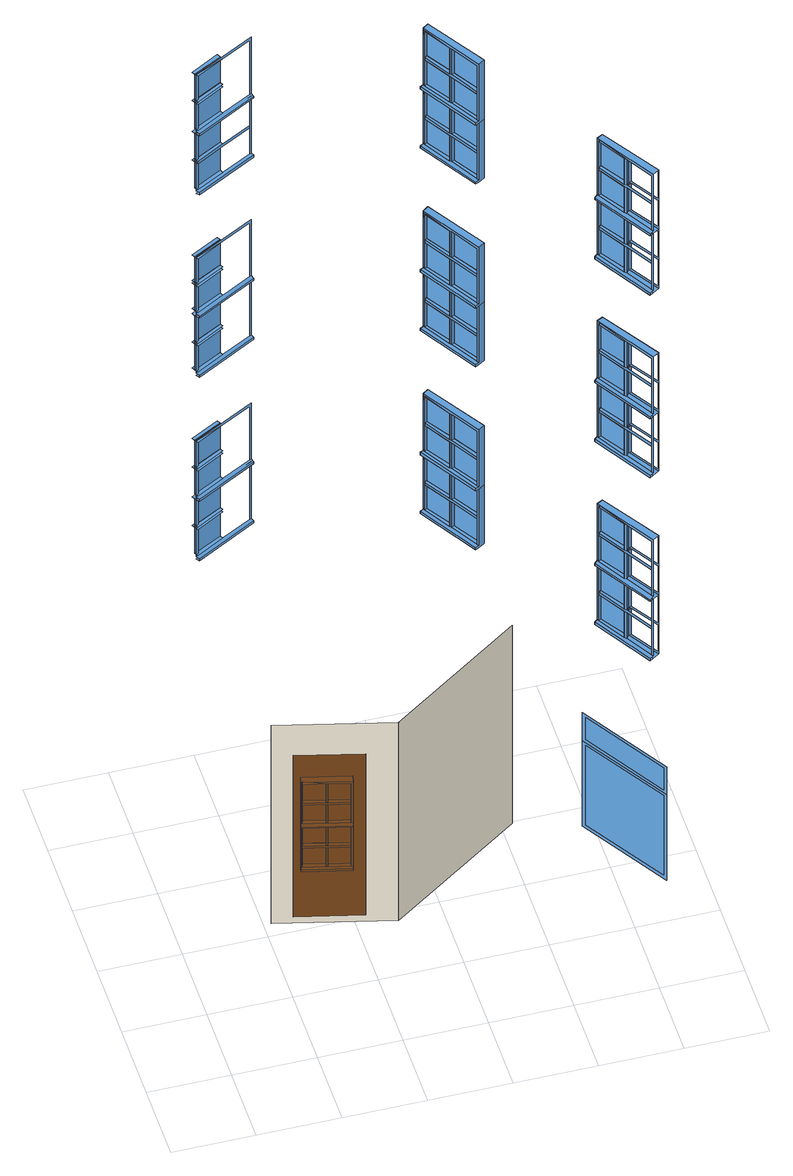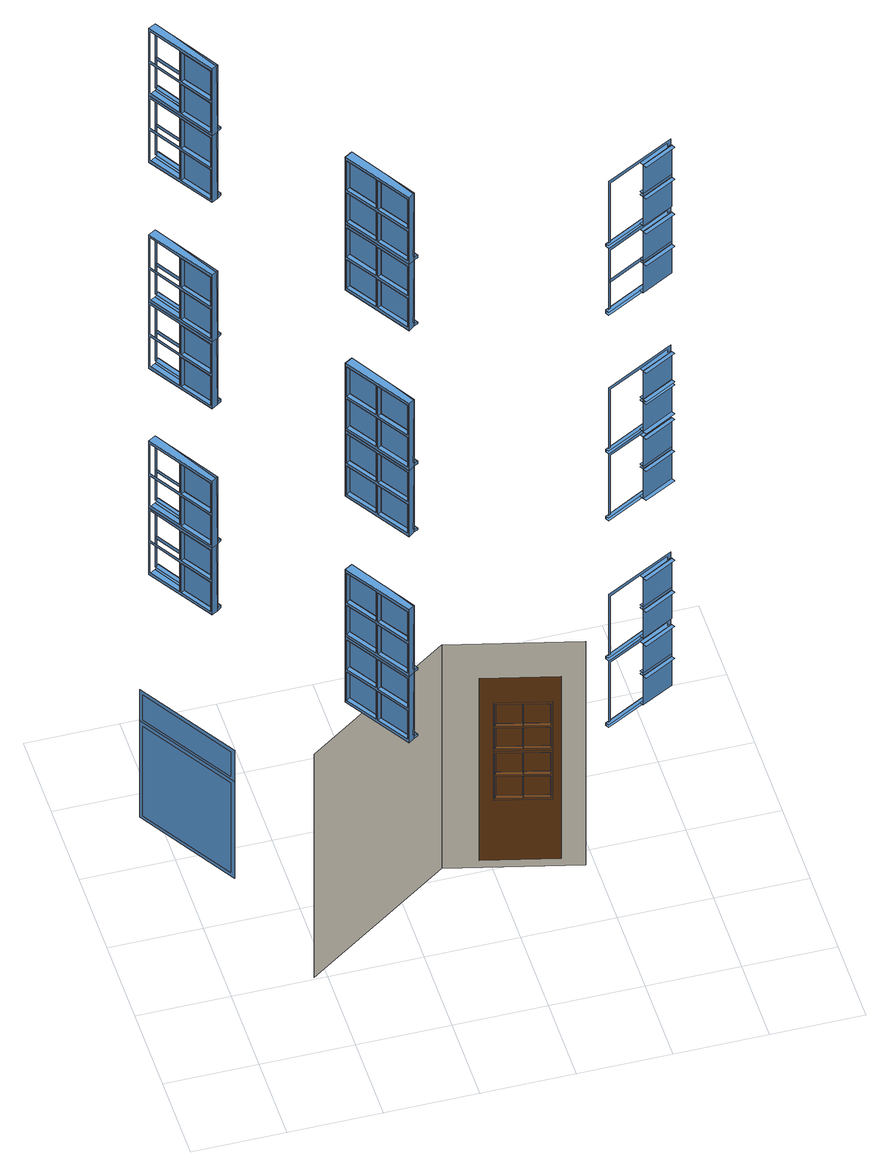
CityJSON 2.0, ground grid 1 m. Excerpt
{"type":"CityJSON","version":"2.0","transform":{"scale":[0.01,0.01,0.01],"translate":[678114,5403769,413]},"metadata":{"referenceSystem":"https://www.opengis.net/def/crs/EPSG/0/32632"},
"CityObjects":{
"building1":{"type":"Building","attributes":{"measuredHeight":15.88},"geometry":[{"type":"MultiSurface","lod":"3","boundaries":[[[0,1,2,3]],[[4,5,6,7]],[[5,4,1,8,9]],[[1,0,10,11,8]],[[12,13,14,15]],[[16,17,18,19]],[[20,21,12,15]],[[14,13,22,23]],[[18,17,24,25]],[[26,27,16,19]],[[28,24,17,29]],[[30,12,21,31]],[[32,22,13,33]],[[34,16,27,35]],[[36,37,38,39]],[[40,41,42,43]],[[44,45,46,47]],[[48,49,50,51]],[[52,53,54,55]],[[56,57,58,59]],[[60,61,62,63]],[[64,65,66,67]],[[68,69,70,71]],[[72,73,74,75]],[[76,77,78,79]],[[80,81,82,83]],[[84,85,86,87]],[[88,89,90,91]],[[92,93,94,95]],[[96,97,17,18]],[[98,99,13,14]],[[100,101,21,20]],[[102,103,27,26]],[[23,22,104,105]],[[19,16,106,107]],[[15,12,108,109]],[[25,24,110,111]],[[112,62,61,113]],[[114,50,49,115]],[[116,54,53,117]],[[54,118,119,53]],[[118,58,57,119]],[[62,114,115,61]],[[120,78,77,121]],[[122,66,65,123]],[[124,70,69,125]],[[70,126,127,69]],[[126,74,73,127]],[[78,122,123,77]],[[41,94,93,42]],[[128,82,81,129]],[[45,86,85,46]],[[86,37,38,85]],[[37,90,89,38]],[[94,128,129,93]],[[130,113,112,131]],[[132,115,114,133]],[[134,117,116,135]],[[136,119,118,137]],[[138,50,49,139]],[[140,54,53,141]],[[142,62,61,143]],[[144,58,57,145]],[[146,121,120,147]],[[148,123,122,149]],[[150,125,124,151]],[[152,127,126,153]],[[154,66,65,155]],[[156,70,69,157]],[[158,78,77,159]],[[160,74,73,161]],[[162,42,41,163]],[[164,129,128,165]],[[166,46,45,167]],[[168,38,37,169]],[[170,82,81,171]],[[172,86,85,173]],[[174,94,93,175]],[[176,90,89,177]],[[17,24,110,97]],[[12,13,99,108]],[[21,12,108,101]],[[13,22,104,99]],[[27,16,106,103]],[[16,17,97,106]],[[35,27,103,178]],[[31,21,101,179]],[[29,17,97,180]],[[33,13,99,181]],[[182,110,24,28]],[[183,106,16,34]],[[184,108,12,30]],[[185,104,22,32]],[[2,3,186,187]],[[6,7,188,189]],[[5,6,189,190]],[[1,2,187,191]],[[3,0,26,102,192,193,194,186]],[[7,4,20,100,195,196,197,188]],[[111,96,198,199]],[[105,98,200,201]],[[192,202,107,102]],[[195,203,109,100]],[[204,205,200,98,14,15,109,203]],[[206,207,198,96,18,19,107,202]],[[1,4,20,15,14,23,105,201,208,205,204,196,197,191]],[[10,0,26,19,18,25,111,199,209,207,206,193,194,210]],[[105,104,99,98]],[[109,108,101,100]],[[107,106,103,102]],[[111,110,97,96]],[[110,211,199,111]],[[212,97,96,198]],[[213,103,102,192]],[[214,99,98,200]],[[108,215,203,109]],[[104,216,201,105]],[[217,101,100,195]],[[106,218,202,107]],[[200,214,216,201]],[[195,217,215,203]],[[192,213,218,202]],[[198,212,211,199]],[[190,5,9,219]],[[1,191,220,8]],[[110,211,212,97]],[[104,216,214,99]],[[212,218,106,97]],[[214,215,108,99]],[[10,210,221,11]],[[103,106,218,213]],[[101,108,215,217]],[[180,97,110,182]],[[179,101,108,184]],[[181,99,104,185]],[[178,103,106,183]],[[222,211,212,223]],[[224,218,213,225]],[[226,215,217,227]],[[228,216,214,229]],[[9,8,220,219],[32,33,181,185],[179,184,30,31],[230,231,226,227],[228,229,232,233]],[[8,11,221,220],[28,29,180,182],[178,183,34,35],[234,235,224,225],[222,223,236,237]],[[238,239,240,241],[219,220,221,11,8,9]],[[242,243,135,140,137,144,145,244,245,246,247,248,249,250]],[[251,252,131,142,133,138,139,253,254,255,256,257,258,259]],[[260,261,151,156,153,160,161,262,263,264,265,266,267,268]],[[269,270,147,158,149,154,155,271,272,273,274,275,276,277]],[[278,279,167,172,169,176,177,280,281,282,283,284,285,286]],[[287,288,163,174,165,170,171,289,290,291,292,293,294,295]],[[256,255,296,132,133,142,143,297]],[[298,252,131,130,299,257,258,300]],[[301,243,135,134,302,248,249,303]],[[304,270,147,146,305,275,276,306]],[[307,261,151,150,308,266,267,309]],[[310,288,163,162,311,293,294,312]],[[313,279,167,166,314,284,285,315]],[[316,317,318,319]],[[251,320,321,259]],[[322,323,324,325]],[[269,326,327,277]],[[328,329,330,331]],[[287,332,333,295]],[[317,298,300,318]],[[320,301,303,321]],[[323,304,306,324]],[[326,307,309,327]],[[329,310,312,330]],[[332,313,315,333]],[[334,335,336,337],[239,238,241,240]],[[207,338,212,198]],[[193,339,213,192]],[[196,340,217,195]],[[205,341,214,200]],[[203,215,342,204]],[[199,211,343,209]],[[202,218,344,206]],[[201,216,345,208]],[[343,338,212,211]],[[342,340,217,215]],[[344,339,213,218]],[[345,341,214,216]],[[338,344,218,212]],[[341,342,215,214]],[[223,212,338,236]],[[235,344,218,224]],[[231,342,215,226]],[[229,214,341,232]],[[227,217,340,230]],[[233,345,216,228]],[[225,213,339,234]],[[237,343,211,222]],[[338,344,206,207]],[[208,345,341,205]],[[341,342,204,205]],[[204,342,340,196]],[[209,343,338,207]],[[206,344,339,193]],[[191,197,188,189,190,219,220]],[[210,194,186,187,191,220,221]],[[236,338,343,237]],[[234,339,344,235]],[[232,341,345,233]],[[230,340,342,231]],[[335,346,347,336]],[[348,349,350,351]],[[352,353,354,355]],[[356,357,358,359]],[[360,361,362,363]],[[364,365,366,367]],[[368,369,370,371]],[[372,373,374,375]],[[376,377,378,379]],[[374,373,380,381]],[[382,377,376,383]],[[384,385,382,383]],[[386,387,372,375]],[[388,389,390,391]],[[392,393,394,395]],[[390,389,396,397]],[[398,393,392,399]],[[400,401,398,399]],[[402,403,388,391]],[[404,405,406,407]],[[408,409,410,411]],[[406,405,412,413]],[[414,409,408,415]],[[416,417,414,415]],[[418,419,404,407]],[[353,352,420,421,422]],[[349,348,353,422,423]],[[361,360,424,425,426]],[[357,356,361,426,427]],[[369,368,428,429,430]],[[365,364,369,430,431]],[[350,351,432,433]],[[354,355,434,435]],[[358,359,436,437]],[[362,363,438,439]],[[366,367,440,441]],[[370,371,442,443]],[[444,380,373,445]],[[446,382,385,447]],[[448,378,377,449]],[[450,372,387,451]],[[452,396,389,453]],[[454,398,401,455]],[[456,394,393,457]],[[458,388,403,459]],[[460,412,405,461]],[[462,414,417,463]],[[464,410,409,465]],[[466,404,419,467]],[[468,469,387,386]],[[470,471,373,374]],[[472,473,385,384]],[[474,475,377,376]],[[381,380,476,477]],[[383,382,478,479]],[[375,372,480,481]],[[379,378,482,483]],[[484,485,403,402]],[[486,487,389,390]],[[488,489,401,400]],[[490,491,393,392]],[[397,396,492,493]],[[399,398,494,495]],[[391,388,496,497]],[[395,394,498,499]],[[500,501,419,418]],[[502,503,405,406]],[[504,505,417,416]],[[506,507,409,408]],[[413,412,508,509]],[[415,414,510,511]],[[407,404,512,513]],[[411,410,514,515]],[[349,350,433,516]],[[353,354,435,517]],[[357,358,437,518]],[[361,362,439,519]],[[365,366,441,520]],[[369,370,443,521]],[[351,348,386,468,522,523,524,432]],[[355,352,384,472,525,526,527,434]],[[359,356,402,484,528,529,530,436]],[[363,360,400,488,531,532,533,438]],[[367,364,418,500,534,535,536,440]],[[371,368,416,504,537,538,539,442]],[[387,372,480,469]],[[373,380,476,471]],[[385,382,478,473]],[[382,377,475,478]],[[377,378,482,475]],[[372,373,471,480]],[[403,388,496,485]],[[389,396,492,487]],[[401,398,494,489]],[[398,393,491,494]],[[393,394,498,491]],[[388,389,487,496]],[[419,404,512,501]],[[405,412,508,503]],[[417,414,510,505]],[[414,409,507,510]],[[409,410,514,507]],[[404,405,503,512]],[[420,352,384,383,376,379,483,540,541,542,543,526,527,544]],[[353,348,386,375,374,381,477,545,546,547,548,523,524,517]],[[424,360,400,399,392,395,499,549,550,551,552,532,533,553]],[[361,356,402,391,390,397,493,554,555,556,557,529,530,519]],[[428,368,416,415,408,411,515,558,559,560,561,538,539,562]],[[369,364,418,407,406,413,509,563,564,565,566,535,536,521]],[[483,474,567,540]],[[477,470,568,545]],[[525,569,479,472]],[[548,547,568,470,374,375,481,570]],[[522,570,481,468]],[[543,542,567,474,376,383,479,569]],[[499,490,571,549]],[[493,486,572,554]],[[531,573,495,488]],[[557,556,572,486,390,391,497,574]],[[528,574,497,484]],[[552,551,571,490,392,399,495,573]],[[515,506,575,558]],[[509,502,576,563]],[[537,577,511,504]],[[566,565,576,502,406,407,513,578]],[[534,578,513,500]],[[561,560,575,506,408,415,511,577]],[[445,373,471,579]],[[449,377,475,580]],[[451,387,469,581]],[[447,385,473,582]],[[453,389,487,583]],[[457,393,491,584]],[[459,403,485,585]],[[455,401,489,586]],[[461,405,503,587]],[[465,409,507,588]],[[467,419,501,589]],[[463,417,505,590]],[[591,476,380,444]],[[592,478,382,446]],[[593,482,378,448]],[[594,480,372,450]],[[595,492,396,452]],[[596,494,398,454]],[[597,498,394,456]],[[598,496,388,458]],[[599,508,412,460]],[[600,510,414,462]],[[601,514,410,464]],[[602,512,404,466]],[[481,480,469,468]],[[477,476,471,470]],[[479,478,473,472]],[[483,482,475,474]],[[497,496,485,484]],[[493,492,487,486]],[[495,494,489,488]],[[499,498,491,490]],[[513,512,501,500]],[[509,508,503,502]],[[511,510,505,504]],[[515,514,507,506]],[[476,603,545,477]],[[480,604,570,481]],[[605,469,468,522]],[[478,606,569,479]],[[607,473,472,525]],[[482,608,540,483]],[[609,475,474,567]],[[610,471,470,568]],[[492,611,554,493]],[[496,612,574,497]],[[613,485,484,528]],[[494,614,573,495]],[[615,489,488,531]],[[498,616,549,499]],[[617,491,490,571]],[[618,487,486,572]],[[508,619,563,509]],[[512,620,578,513]],[[621,501,500,534]],[[510,622,577,511]],[[623,505,504,537]],[[514,624,558,515]],[[625,507,506,575]],[[626,503,502,576]],[[568,610,603,545]],[[522,605,604,570]],[[525,607,606,569]],[[567,609,608,540]],[[572,618,611,554]],[[528,613,612,574]],[[531,615,614,573]],[[571,617,616,549]],[[576,626,619,563]],[[534,621,620,578]],[[537,623,622,577]],[[575,625,624,558]],[[420,544,627,421]],[[353,517,628,422]],[[516,349,423,629]],[[424,553,630,425]],[[361,519,631,426]],[[518,357,427,632]],[[428,562,633,429]],[[369,521,634,430]],[[520,365,431,635]],[[609,606,478,475]],[[610,604,480,471]],[[617,614,494,491]],[[618,612,496,487]],[[625,622,510,507]],[[626,620,512,503]],[[476,603,610,471]],[[469,480,604,605]],[[473,478,606,607]],[[482,608,609,475]],[[492,611,618,487]],[[485,496,612,613]],[[489,494,614,615]],[[498,616,617,491]],[[508,619,626,503]],[[501,512,620,621]],[[505,510,622,623]],[[514,624,625,507]],[[582,473,478,592]],[[580,475,482,593]],[[581,469,480,594]],[[579,471,476,591]],[[586,489,494,596]],[[584,491,498,597]],[[585,485,496,598]],[[583,487,492,595]],[[590,505,510,600]],[[588,507,514,601]],[[589,501,512,602]],[[587,503,508,599]],[[636,604,605,637]],[[638,603,610,639]],[[640,608,609,641]],[[642,606,607,643]],[[644,612,613,645]],[[646,611,618,647]],[[648,616,617,649]],[[650,614,615,651]],[[652,620,621,653]],[[654,619,626,655]],[[656,624,625,657]],[[658,622,623,659]],[[570,604,660,548]],[[545,603,661,546]],[[540,608,662,541]],[[569,606,663,543]],[[574,612,664,557]],[[554,611,665,555]],[[549,616,666,550]],[[573,614,667,552]],[[578,620,668,566]],[[563,619,669,564]],[[558,624,670,559]],[[577,622,671,561]],[[523,672,605,522]],[[547,673,610,568]],[[542,674,609,567]],[[526,675,607,525]],[[529,676,613,528]],[[556,677,618,572]],[[551,678,617,571]],[[532,679,615,531]],[[535,680,621,534]],[[565,681,626,576]],[[560,682,625,575]],[[538,683,623,537]],[[422,421,627,628],[448,449,580,593],[582,592,446,447],[684,685,642,643],[640,641,686,687]],[[423,422,628,629],[444,445,579,591],[581,594,450,451],[688,689,636,637],[638,639,690,691]],[[426,425,630,631],[456,457,584,597],[586,596,454,455],[692,693,650,651],[648,649,694,695]],[[427,426,631,632],[452,453,583,595],[585,598,458,459],[696,697,644,645],[646,647,698,699]],[[430,429,633,634],[464,465,588,601],[590,600,462,463],[700,701,658,659],[656,657,702,703]],[[431,430,634,635],[460,461,587,599],[589,602,466,467],[704,705,652,653],[654,655,706,707]],[[661,673,610,603]],[[673,660,604,610]],[[674,663,606,609]],[[662,674,609,608]],[[663,675,607,606]],[[660,672,605,604]],[[665,677,618,611]],[[677,664,612,618]],[[678,667,614,617]],[[666,678,617,616]],[[667,679,615,614]],[[664,676,613,612]],[[669,681,626,619]],[[681,668,620,626]],[[682,671,622,625]],[[670,682,625,624]],[[671,683,623,622]],[[668,680,621,620]],[[639,610,673,690]],[[637,605,672,688]],[[643,607,675,684]],[[641,609,674,686]],[[647,618,677,698]],[[645,613,676,696]],[[651,615,679,692]],[[649,617,678,694]],[[655,626,681,706]],[[653,621,680,704]],[[659,623,683,700]],[[657,625,682,702]],[[689,660,604,636]],[[691,661,603,638]],[[687,662,608,640]],[[685,663,606,642]],[[697,664,612,644]],[[699,665,611,646]],[[695,666,616,648]],[[693,667,614,650]],[[705,668,620,652]],[[707,669,619,654]],[[703,670,624,656]],[[701,671,622,658]],[[517,524,432,433,516,629,628]],[[544,527,434,435,517,628,627]],[[519,530,436,437,518,632,631]],[[553,533,438,439,519,631,630]],[[521,536,440,441,520,635,634]],[[562,539,442,443,521,634,633]],[[546,661,673,547]],[[673,660,548,547]],[[548,660,672,523]],[[543,663,675,526]],[[541,662,674,542]],[[674,663,543,542]],[[555,665,677,556]],[[677,664,557,556]],[[557,664,676,529]],[[552,667,679,532]],[[550,666,678,551]],[[678,667,552,551]],[[564,669,681,565]],[[681,668,566,565]],[[566,668,680,535]],[[561,671,683,538]],[[559,670,682,560]],[[682,671,561,560]],[[688,672,660,689]],[[690,673,661,691]],[[686,674,662,687]],[[684,675,663,685]],[[696,676,664,697]],[[698,677,665,699]],[[694,678,666,695]],[[692,679,667,693]],[[704,680,668,705]],[[706,681,669,707]],[[702,682,670,703]],[[700,683,671,701]],[[708,709,710,711]],[[712,713,714,715]],[[716,717,718,719]],[[720,721,722,723]],[[724,725,726,727]],[[728,729,730,731]],[[732,733,734,735]],[[736,737,738,739]],[[734,733,740,741]],[[742,737,736,743]],[[744,745,742,743]],[[746,747,732,735]],[[748,749,750,751]],[[752,753,754,755]],[[750,749,756,757]],[[758,753,752,759]],[[760,761,758,759]],[[762,763,748,751]],[[764,765,766,767]],[[768,769,770,771]],[[766,765,772,773]],[[774,769,768,775]],[[776,777,774,775]],[[778,779,764,767]],[[713,712,780,781,782]],[[709,708,713,782,783]],[[721,720,784,785,786]],[[717,716,721,786,787]],[[729,728,788,789,790]],[[725,724,729,790,791]],[[710,711,792,793]],[[714,715,794,795]],[[718,719,796,797]],[[722,723,798,799]],[[726,727,800,801]],[[730,731,802,803]],[[804,740,733,805]],[[806,742,745,807]],[[808,738,737,809]],[[810,732,747,811]],[[812,756,749,813]],[[814,758,761,815]],[[816,754,753,817]],[[818,748,763,819]],[[820,772,765,821]],[[822,774,777,823]],[[824,770,769,825]],[[826,764,779,827]],[[828,829,747,746]],[[830,831,733,734]],[[832,833,745,744]],[[834,835,737,736]],[[836,837,763,762]],[[838,839,749,750]],[[840,841,761,760]],[[842,843,753,752]],[[844,845,779,778]],[[846,847,765,766]],[[848,849,777,776]],[[850,851,769,768]],[[741,740,852,853]],[[743,742,854,855]],[[735,732,856,857]],[[739,738,858,859]],[[757,756,860,861]],[[759,758,862,863]],[[751,748,864,865]],[[755,754,866,867]],[[773,772,868,869]],[[775,774,870,871]],[[767,764,872,873]],[[771,770,874,875]],[[709,710,793,876]],[[713,714,795,877]],[[717,718,797,878]],[[721,722,799,879]],[[725,726,801,880]],[[729,730,803,881]],[[747,732,856,829]],[[733,740,852,831]],[[745,742,854,833]],[[742,737,835,854]],[[737,738,858,835]],[[732,733,831,856]],[[763,748,864,837]],[[749,756,860,839]],[[761,758,862,841]],[[758,753,843,862]],[[753,754,866,843]],[[748,749,839,864]],[[779,764,872,845]],[[765,772,868,847]],[[777,774,870,849]],[[774,769,851,870]],[[769,770,874,851]],[[764,765,847,872]],[[711,708,746,828,882,883,884,792]],[[715,712,744,832,885,886,887,794]],[[719,716,762,836,888,889,890,796]],[[723,720,760,840,891,892,893,798]],[[727,724,778,844,894,895,896,800]],[[731,728,776,848,897,898,899,802]],[[900,901,902,830,734,735,857,903]],[[904,905,906,834,736,743,855,907]],[[908,909,910,838,750,751,865,911]],[[912,913,914,842,752,759,863,915]],[[916,917,918,846,766,767,873,919]],[[920,921,922,850,768,775,871,923]],[[859,834,906,924]],[[853,830,902,925]],[[885,907,855,832]],[[882,903,857,828]],[[867,842,914,926]],[[861,838,910,927]],[[891,915,863,840]],[[888,911,865,836]],[[875,850,922,928]],[[869,846,918,929]],[[897,923,871,848]],[[894,919,873,844]],[[780,712,744,743,736,739,859,924,930,905,904,886,887,931]],[[713,708,746,735,734,741,853,925,932,901,900,883,884,877]],[[784,720,760,759,752,755,867,926,933,913,912,892,893,934]],[[721,716,762,751,750,757,861,927,935,909,908,889,890,879]],[[788,728,776,775,768,771,875,928,936,921,920,898,899,937]],[[729,724,778,767,766,773,869,929,938,917,916,895,896,881]],[[805,733,831,939]],[[809,737,835,940]],[[811,747,829,941]],[[807,745,833,942]],[[813,749,839,943]],[[817,753,843,944]],[[819,763,837,945]],[[815,761,841,946]],[[821,765,847,947]],[[825,769,851,948]],[[827,779,845,949]],[[823,777,849,950]],[[951,852,740,804]],[[952,854,742,806]],[[953,858,738,808]],[[954,856,732,810]],[[955,860,756,812]],[[956,862,758,814]],[[957,866,754,816]],[[958,864,748,818]],[[959,868,772,820]],[[960,870,774,822]],[[961,874,770,824]],[[962,872,764,826]],[[857,856,829,828]],[[853,852,831,830]],[[855,854,833,832]],[[859,858,835,834]],[[865,864,837,836]],[[861,860,839,838]],[[863,862,841,840]],[[867,866,843,842]],[[873,872,845,844]],[[869,868,847,846]],[[871,870,849,848]],[[875,874,851,850]],[[852,963,925,853]],[[856,964,903,857]],[[965,829,828,882]],[[854,966,907,855]],[[967,833,832,885]],[[858,968,924,859]],[[969,835,834,906]],[[970,831,830,902]],[[860,971,927,861]],[[864,972,911,865]],[[973,837,836,888]],[[862,974,915,863]],[[975,841,840,891]],[[866,976,926,867]],[[977,843,842,914]],[[978,839,838,910]],[[868,979,929,869]],[[872,980,919,873]],[[981,845,844,894]],[[870,982,923,871]],[[983,849,848,897]],[[874,984,928,875]],[[985,851,850,922]],[[986,847,846,918]],[[902,970,963,925]],[[882,965,964,903]],[[885,967,966,907]],[[906,969,968,924]],[[910,978,971,927]],[[888,973,972,911]],[[891,975,974,915]],[[914,977,976,926]],[[918,986,979,929]],[[894,981,980,919]],[[897,983,982,923]],[[922,985,984,928]],[[852,963,970,831]],[[829,856,964,965]],[[833,854,966,967]],[[858,968,969,835]],[[860,971,978,839]],[[837,864,972,973]],[[841,862,974,975]],[[866,976,977,843]],[[868,979,986,847]],[[845,872,980,981]],[[849,870,982,983]],[[874,984,985,851]],[[969,966,854,835]],[[970,964,856,831]],[[977,974,862,843]],[[978,972,864,839]],[[985,982,870,851]],[[986,980,872,847]],[[780,931,987,781]],[[713,877,988,782]],[[784,934,989,785]],[[721,879,990,786]],[[788,937,991,789]],[[729,881,992,790]],[[876,709,783,993]],[[878,717,787,994]],[[880,725,791,995]],[[942,833,854,952]],[[940,835,858,953]],[[941,829,856,954]],[[939,831,852,951]],[[946,841,862,956]],[[944,843,866,957]],[[945,837,864,958]],[[943,839,860,955]],[[950,849,870,960]],[[948,851,874,961]],[[949,845,872,962]],[[947,847,868,959]],[[996,997,998,999]],[[1000,1001,1002,1003]],[[1004,1005,1006,1007],[1001,1000,1003,1002]],[[1008,1005,1004,1009],[997,996,999,998]],[[1010,964,965,1011]],[[1012,963,970,1013]],[[1014,968,969,1015]],[[1016,966,967,1017]],[[1018,972,973,1019]],[[1020,971,978,1021]],[[1022,976,977,1023]],[[1024,974,975,1025]],[[1026,980,981,1027]],[[1028,979,986,1029]],[[1030,984,985,1031]],[[1032,982,983,1033]],[[782,781,987,988],[808,809,940,953],[942,952,806,807],[1034,1035,1016,1017],[1014,1015,1036,1037]],[[783,782,988,993],[804,805,939,951],[941,954,810,811],[1038,1039,1010,1011],[1012,1013,1040,1041]],[[786,785,989,990],[816,817,944,957],[946,956,814,815],[1042,1043,1024,1025],[1022,1023,1044,1045]],[[787,786,990,994],[812,813,943,955],[945,958,818,819],[1046,1047,1018,1019],[1020,1021,1048,1049]],[[790,789,991,992],[824,825,948,961],[950,960,822,823],[1050,1051,1032,1033],[1030,1031,1052,1053]],[[791,790,992,995],[820,821,947,959],[949,962,826,827],[1054,1055,1026,1027],[1028,1029,1056,1057]]],"semantics":{"surfaces":[{"type":"Door","@cityeditor:layer":"Unclassified.LoD3","frameKlumMaterialClass":"Wood","frameKlumMaterialIndex":"L101","paneMaterialClass":"Glass","frameMaterialUncertainty":0.3},{"type":"Window","frameKlumMaterialClass":"Wood","frameKlumMaterialIndex":"L101","paneMaterialClass":"Glass","frameMaterialUncertainty":0.3},{"type":"WallSurface","klumMaterialClass":"Plaster","klumMaterialIndex":"I202","materialUncertainty":0.3},{"type":"Window","@cityeditor:layer":"Unclassified.LoD3","frameKlumMaterialClass":"Wood","frameKlumMaterialIndex":"L101","paneMaterialClass":"Glass","frameMaterialUncertainty":0.3}],"values":[0,0,0,0,0,0,0,0,0,0,0,0,0,0,1,1,1,1,1,1,1,1,1,1,1,1,1,1,1,0,0,0,0,0,0,0,0,1,1,1,1,1,1,1,1,1,1,1,1,1,1,1,1,1,1,1,1,1,1,1,1,1,1,1,1,1,1,1,1,1,1,1,1,1,1,1,1,1,1,0,0,0,0,0,0,0,0,0,0,0,0,0,0,0,0,0,0,0,0,0,0,0,0,0,0,0,0,0,0,0,0,0,0,0,0,0,0,0,0,0,0,0,0,0,0,0,0,0,0,0,0,0,0,0,0,0,0,0,0,0,0,0,0,1,1,1,1,1,1,1,1,1,1,1,1,1,1,1,1,1,1,1,1,1,1,1,1,1,2,0,0,0,0,0,0,0,0,0,0,0,0,0,0,0,0,0,0,0,0,0,0,0,0,0,0,0,0,0,0,0,0,0,0,2,3,3,3,3,3,3,3,3,3,3,3,3,3,3,3,3,3,3,3,3,3,3,3,3,3,3,3,3,3,3,3,3,3,3,3,3,3,3,3,3,3,3,3,3,3,3,3,3,3,3,3,3,3,3,3,3,3,3,3,3,3,3,3,3,3,3,3,3,3,3,3,3,3,3,3,3,3,3,3,3,3,3,3,3,3,3,3,3,3,3,3,3,3,3,3,3,3,3,3,3,3,3,3,3,3,3,3,3,3,3,3,3,3,3,3,3,3,3,3,3,3,3,3,3,3,3,3,3,3,3,3,3,3,3,3,3,3,3,3,3,3,3,3,3,3,3,3,3,3,3,3,3,3,3,3,3,3,3,3,3,3,3,3,3,3,3,3,3,3,3,3,3,3,3,3,3,3,3,3,3,3,3,3,3,3,3,3,3,3,3,3,3,3,3,3,3,3,3,3,3,3,3,3,3,3,3,3,3,3,3,3,3,3,3,3,3,3,3,3,3,3,3,3,3,3,3,3,3,3,3,3,3,3,3,3,3,3,3,3,3,3,3,3,3,3,3,3,3,3,3,3,3,3,3,3,3,3,3,3,3,3,3,3,3,3,3,3,3,3,3,3,3,3,3,3,3,3,3,3,3,3,3,3,3,3,3,3,3,3,3,3,3,3,3,3,3,3,3,3,3,3,3,3,3,3,3,3,3,3,3,3,3,3,3,3,3,3,3,3,3,3,3,3,3,3,3,3,3,3,3,3,3,3,3,3,3,3,3,3,3,3,3,3,3,3,3,3,3,3,3,3,3,3,3,3,3,3,3,3,3,3,3,3,3,3,3,3,3,3,3,3,3,3,3,3,3,3,3,3,3,3,3,3,3,3,3,3,3,3,3,3,3,3,3,3,3,3,3,3,3,3,3,3,3,3,3,3,3,3,3,3,3,3,3,3,3,3,3,3,3,3,3,3,3,3,3,3,3,3,3,3,3,3,3,3,3,3,3,3,3,3,3,3,3,3,3,3,3,3,3,3,3,3,3,3,3,3,3,3,3,3,3,3,3,3,3,3,3,3,3,3,3,3,3,3,3,3,3,3,3,3,3,3,3,3,3,3,3,3,3,3,3,3,3,3,3,3,3,3,3,3,3,3,3,3,3,3,3,3,3,3,3,3,3,3,3,3,3,3,3,3,3,3,3,3,3,3,3,3,3,3,3,3,3,3,3,3,3,3,3,3,3,3,3,3,3,3,3,3,3,3,3,3,3,3,3,3,3,3,3,3,3,3,3,3,3,3,3,3,3,3,3,3,3,3,3,3,3,3,3,3,3,3,3,3,3,3,3,3,3,3,3,3,3,3,3,3,3,3,3,3,3,3,3,3,3,3,3,3,3,3,3,3,3,3,3]}}]}
},
"vertices":[
[139,203,196],[139,203,193],[138,198,193],[138,198,195],[139,203,127],[139,203,124],[138,198,124],[138,198,127],[141,211,193],[141,211,124],[139,203,261],[141,211,261],[142,207,157],[142,207,160],[140,202,160],[140,202,157],[142,207,225],[142,207,228],[140,202,228],[140,202,225],[140,202,127],[142,207,127],[142,207,190],[140,202,190],[142,207,258],[140,202,258],[140,202,196],[142,207,196],[143,211,258],[143,211,228],[143,211,157],[143,211,127],[143,211,190],[143,211,160],[143,211,225],[143,211,196],[71,408,880],[73,404,880],[108,423,880],[106,427,880],[71,408,741],[73,404,741],[108,423,741],[106,427,741],[71,408,835],[73,404,835],[108,423,835],[106,427,835],[106,427,1116],[108,423,1116],[73,404,1116],[71,408,1116],[106,427,1165],[108,423,1165],[73,404,1165],[71,408,1165],[106,427,1210],[108,423,1210],[73,404,1210],[71,408,1210],[106,427,1071],[108,423,1071],[73,404,1071],[71,408,1071],[106,427,536],[108,423,536],[73,404,536],[71,408,536],[106,427,584],[108,423,584],[73,404,584],[71,408,584],[106,427,629],[108,423,629],[73,404,629],[71,408,629],[106,427,491],[108,423,491],[73,404,491],[71,408,491],[106,427,827],[108,423,827],[73,404,827],[71,408,827],[106,427,876],[108,423,876],[73,404,876],[71,408,876],[106,427,920],[108,423,920],[73,404,920],[71,408,920],[106,427,782],[108,423,782],[73,404,782],[71,408,782],[167,196,228],[168,200,228],[167,196,160],[168,200,160],[167,196,127],[168,200,127],[167,196,196],[168,200,196],[168,200,190],[167,196,190],[168,200,225],[167,196,225],[168,200,157],[167,196,157],[168,200,258],[167,196,258],[73,404,1030],[108,423,1030],[73,404,1075],[108,423,1075],[73,404,1124],[108,423,1124],[73,404,1169],[108,423,1169],[73,404,450],[108,423,450],[73,404,495],[108,423,495],[73,404,544],[108,423,544],[73,404,588],[108,423,588],[73,404,786],[108,423,786],[110,419,1030],[76,400,1030],[110,419,1075],[76,400,1075],[110,419,1124],[76,400,1124],[110,419,1169],[76,400,1169],[76,400,1116],[110,419,1116],[76,400,1165],[110,419,1165],[76,400,1071],[110,419,1071],[76,400,1210],[110,419,1210],[110,419,450],[76,400,450],[110,419,495],[76,400,495],[110,419,544],[76,400,544],[110,419,588],[76,400,588],[76,400,536],[110,419,536],[76,400,584],[110,419,584],[76,400,491],[110,419,491],[76,400,629],[110,419,629],[110,419,741],[76,400,741],[110,419,786],[76,400,786],[110,419,835],[76,400,835],[110,419,880],[76,400,880],[76,400,827],[110,419,827],[76,400,876],[110,419,876],[76,400,782],[110,419,782],[76,400,920],[110,419,920],[169,204,196],[169,204,127],[169,204,228],[169,204,160],[169,204,258],[169,204,225],[169,204,157],[169,204,190],[195,184,195],[195,184,193],[195,184,127],[195,184,124],[196,188,124],[196,188,193],[168,195,196],[194,189,196],[196,188,196],[168,195,127],[194,189,127],[196,188,127],[168,195,228],[168,195,258],[168,195,160],[168,195,190],[168,195,225],[168,195,157],[194,189,157],[194,189,160],[194,189,225],[194,189,228],[194,189,190],[194,189,258],[196,188,261],[169,200,258],[169,200,228],[169,200,196],[169,200,160],[169,200,157],[169,200,190],[169,200,127],[169,200,225],[198,197,124],[198,197,193],[198,197,261],[170,204,258],[170,204,228],[170,204,225],[170,204,196],[170,204,157],[170,204,127],[170,204,190],[170,204,160],[197,197,127],[197,197,157],[197,197,160],[197,197,190],[197,197,196],[197,197,225],[197,197,228],[197,197,258],[212,193,296],[212,193,40],[133,213,40],[133,213,296],[73,399,1214],[73,399,1124],[112,420,1210],[147,439,1210],[147,439,1169],[147,439,1165],[147,439,1124],[149,440,1124],[149,440,1214],[73,399,1120],[73,399,1030],[112,420,1116],[147,439,1116],[147,439,1075],[147,439,1071],[147,439,1030],[149,440,1030],[149,440,1120],[73,399,633],[73,399,544],[112,420,629],[147,439,629],[147,439,588],[147,439,584],[147,439,544],[149,440,544],[149,440,633],[73,399,540],[73,399,450],[112,420,536],[147,439,536],[147,439,495],[147,439,491],[147,439,450],[149,440,450],[149,440,540],[73,399,924],[73,399,835],[112,420,920],[147,439,920],[147,439,880],[147,439,876],[147,439,835],[149,440,835],[149,440,924],[73,399,831],[73,399,741],[112,420,827],[147,439,827],[147,439,786],[147,439,782],[147,439,741],[149,440,741],[149,440,831],[112,420,1075],[112,420,1071],[76,395,1030],[112,420,1030],[151,436,1030],[76,395,1123],[112,420,1124],[151,436,1123],[76,395,449],[112,420,450],[151,436,449],[76,395,543],[112,420,544],[151,436,543],[76,395,740],[112,420,741],[151,436,740],[76,395,834],[112,420,835],[151,436,834],[73,399,1026],[76,395,1026],[151,436,1026],[149,440,1026],[76,395,1120],[151,436,1120],[73,399,446],[76,395,446],[151,436,446],[149,440,446],[76,395,540],[151,436,540],[73,399,737],[76,395,737],[151,436,737],[149,440,737],[76,395,831],[151,436,831],[109,219,344],[248,184,344],[248,184,30],[109,219,30],[195,193,228],[195,193,196],[195,193,127],[195,193,160],[195,193,157],[195,193,258],[195,193,225],[195,193,190],[413,297,344],[413,297,30],[339,401,450],[339,401,446],[335,399,446],[335,399,449],[339,401,543],[339,401,539],[335,399,539],[335,399,543],[339,401,740],[339,401,736],[335,399,736],[335,399,739],[339,401,833],[339,401,829],[335,399,829],[335,399,833],[339,401,1030],[339,401,1026],[335,399,1026],[335,399,1029],[339,401,1123],[339,401,1119],[335,399,1119],[335,399,1123],[343,401,490],[343,401,494],[340,399,494],[340,399,490],[340,399,588],[343,401,588],[343,401,629],[340,399,629],[343,401,535],[340,399,535],[343,401,584],[340,399,584],[340,399,543],[343,401,543],[340,399,450],[343,401,450],[343,401,780],[343,401,784],[340,399,784],[340,399,780],[340,399,878],[343,401,878],[343,401,919],[340,399,919],[343,401,825],[340,399,825],[343,401,874],[340,399,874],[340,399,833],[343,401,833],[340,399,740],[343,401,740],[343,401,1070],[343,401,1074],[340,399,1074],[340,399,1070],[340,399,1168],[343,401,1168],[343,401,1209],[340,399,1209],[343,401,1115],[340,399,1115],[343,401,1164],[340,399,1164],[340,399,1123],[343,401,1123],[340,399,1030],[343,401,1030],[339,401,633],[346,406,633],[346,406,539],[346,406,446],[339,401,923],[346,406,923],[346,406,829],[346,406,736],[339,401,1213],[346,406,1213],[346,406,1119],[346,406,1026],[379,326,449],[379,326,446],[379,326,543],[379,326,539],[379,326,739],[379,326,736],[379,326,833],[379,326,829],[379,326,1029],[379,326,1026],[379,326,1123],[379,326,1119],[347,404,535],[347,404,494],[347,404,584],[347,404,543],[347,404,629],[347,404,588],[347,404,490],[347,404,450],[347,404,825],[347,404,784],[347,404,874],[347,404,833],[347,404,919],[347,404,878],[347,404,780],[347,404,740],[347,404,1115],[347,404,1074],[347,404,1164],[347,404,1123],[347,404,1209],[347,404,1168],[347,404,1070],[347,404,1030],[360,366,450],[364,368,450],[360,366,494],[364,368,494],[360,366,543],[364,368,543],[360,366,588],[364,368,588],[364,368,535],[360,366,535],[364,368,584],[360,366,584],[364,368,490],[360,366,490],[364,368,629],[360,366,629],[360,366,740],[364,368,740],[360,366,784],[364,368,784],[360,366,833],[364,368,833],[360,366,878],[364,368,878],[364,368,825],[360,366,825],[364,368,874],[360,366,874],[364,368,780],[360,366,780],[364,368,919],[360,366,919],[360,366,1030],[364,368,1030],[360,366,1074],[364,368,1074],[360,366,1123],[364,368,1123],[360,366,1168],[364,368,1168],[364,368,1115],[360,366,1115],[364,368,1164],[360,366,1164],[364,368,1070],[360,366,1070],[364,368,1209],[360,366,1209],[383,328,446],[383,328,539],[383,328,736],[383,328,829],[383,328,1026],[383,328,1119],[362,364,450],[382,330,450],[383,328,450],[362,364,543],[382,330,543],[383,328,543],[362,364,740],[382,330,740],[383,328,740],[362,364,833],[382,330,833],[383,328,833],[362,364,1030],[382,330,1030],[383,328,1030],[362,364,1123],[382,330,1123],[383,328,1123],[362,364,629],[382,330,629],[382,330,588],[382,330,584],[383,328,633],[362,364,535],[382,330,535],[382,330,494],[382,330,490],[362,364,919],[382,330,919],[382,330,878],[382,330,874],[383,328,923],[362,364,825],[382,330,825],[382,330,784],[382,330,780],[362,364,1209],[382,330,1209],[382,330,1168],[382,330,1164],[383,328,1213],[362,364,1115],[382,330,1115],[382,330,1074],[382,330,1070],[362,364,588],[362,364,494],[362,364,584],[362,364,490],[362,364,878],[362,364,784],[362,364,874],[362,364,780],[362,364,1168],[362,364,1074],[362,364,1164],[362,364,1070],[368,370,494],[368,370,588],[368,370,450],[368,370,543],[368,370,784],[368,370,878],[368,370,740],[368,370,833],[368,370,1074],[368,370,1168],[368,370,1030],[368,370,1123],[368,370,535],[368,370,584],[368,370,629],[368,370,490],[368,370,825],[368,370,874],[368,370,919],[368,370,780],[368,370,1115],[368,370,1164],[368,370,1209],[368,370,1070],[365,366,535],[365,366,490],[365,366,450],[365,366,584],[365,366,543],[365,366,629],[365,366,588],[365,366,494],[365,366,825],[365,366,780],[365,366,740],[365,366,874],[365,366,833],[365,366,919],[365,366,878],[365,366,784],[365,366,1115],[365,366,1070],[365,366,1030],[365,366,1164],[365,366,1123],[365,366,1209],[365,366,1168],[365,366,1074],[391,333,633],[391,333,539],[391,333,446],[391,333,923],[391,333,829],[391,333,736],[391,333,1213],[391,333,1119],[391,333,1026],[369,368,490],[369,368,450],[369,368,535],[369,368,494],[369,368,629],[369,368,588],[369,368,584],[369,368,543],[369,368,780],[369,368,740],[369,368,825],[369,368,784],[369,368,919],[369,368,878],[369,368,874],[369,368,833],[369,368,1070],[369,368,1030],[369,368,1115],[369,368,1074],[369,368,1209],[369,368,1168],[369,368,1164],[369,368,1123],[386,332,490],[386,332,535],[386,332,629],[386,332,584],[386,332,780],[386,332,825],[386,332,919],[386,332,874],[386,332,1070],[386,332,1115],[386,332,1209],[386,332,1164],[386,332,450],[386,332,494],[386,332,588],[386,332,543],[386,332,740],[386,332,784],[386,332,878],[386,332,833],[386,332,1030],[386,332,1074],[386,332,1168],[386,332,1123],[390,335,543],[390,335,584],[390,335,588],[390,335,629],[390,335,450],[390,335,490],[390,335,494],[390,335,535],[390,335,833],[390,335,874],[390,335,878],[390,335,919],[390,335,740],[390,335,780],[390,335,784],[390,335,825],[390,335,1123],[390,335,1164],[390,335,1168],[390,335,1209],[390,335,1030],[390,335,1070],[390,335,1074],[390,335,1115],[478,176,742],[478,176,738],[474,173,738],[474,173,742],[478,176,836],[478,176,832],[474,173,832],[474,173,835],[478,176,1032],[478,176,1028],[474,173,1028],[474,173,1032],[478,176,1126],[478,176,1122],[474,173,1122],[474,173,1125],[478,176,452],[478,176,448],[474,173,448],[474,173,452],[478,176,546],[478,176,542],[474,173,542],[474,173,545],[482,176,783],[482,176,787],[479,174,787],[479,174,783],[479,174,881],[482,176,881],[482,176,922],[479,174,922],[482,176,828],[479,174,828],[482,176,877],[479,174,877],[479,174,836],[482,176,836],[479,174,742],[482,176,742],[482,176,1073],[482,176,1077],[479,174,1077],[479,174,1073],[479,174,1171],[482,176,1171],[482,176,1212],[479,174,1212],[482,176,1118],[479,174,1118],[482,176,1167],[479,174,1167],[479,174,1126],[482,176,1126],[479,174,1032],[482,176,1032],[482,176,493],[482,176,497],[479,174,497],[479,174,493],[479,174,591],[482,176,591],[482,176,632],[479,174,632],[482,176,538],[479,174,538],[482,176,587],[479,174,587],[479,174,546],[482,176,546],[479,174,452],[482,176,452],[478,176,926],[485,180,926],[485,180,832],[485,180,738],[478,176,1216],[485,180,1216],[485,180,1122],[485,180,1028],[478,176,636],[485,180,636],[485,180,542],[485,180,448],[518,100,742],[518,100,738],[518,100,835],[518,100,832],[518,100,1032],[518,100,1028],[518,100,1125],[518,100,1122],[518,100,452],[518,100,448],[518,100,545],[518,100,542],[486,179,828],[486,179,787],[486,179,877],[486,179,836],[486,179,922],[486,179,881],[486,179,783],[486,179,742],[486,179,1118],[486,179,1077],[486,179,1167],[486,179,1126],[486,179,1212],[486,179,1171],[486,179,1073],[486,179,1032],[486,179,538],[486,179,497],[486,179,587],[486,179,546],[486,179,632],[486,179,591],[486,179,493],[486,179,452],[499,140,742],[503,143,742],[499,140,787],[503,143,787],[499,140,836],[503,143,836],[499,140,881],[503,143,881],[499,140,1032],[503,143,1032],[499,140,1077],[503,143,1077],[499,140,1126],[503,143,1126],[499,140,1171],[503,143,1171],[499,140,452],[503,143,452],[499,140,497],[503,143,497],[499,140,546],[503,143,546],[499,140,591],[503,143,591],[503,143,828],[499,140,828],[503,143,877],[499,140,877],[503,143,783],[499,140,783],[503,143,922],[499,140,922],[503,143,1118],[499,140,1118],[503,143,1167],[499,140,1167],[503,143,1073],[499,140,1073],[503,143,1212],[499,140,1212],[503,143,538],[499,140,538],[503,143,587],[499,140,587],[503,143,493],[499,140,493],[503,143,632],[499,140,632],[522,103,738],[522,103,832],[522,103,1028],[522,103,1122],[522,103,448],[522,103,542],[501,138,742],[521,105,742],[522,103,742],[501,138,836],[521,105,836],[522,103,836],[501,138,1032],[521,105,1032],[522,103,1032],[501,138,1126],[521,105,1126],[522,103,1126],[501,138,452],[521,105,452],[522,103,452],[501,138,546],[521,105,546],[522,103,546],[521,105,783],[521,105,787],[501,138,787],[501,138,783],[521,105,877],[521,105,881],[501,138,881],[501,138,877],[521,105,1073],[521,105,1077],[501,138,1077],[501,138,1073],[521,105,1167],[521,105,1171],[501,138,1171],[501,138,1167],[521,105,493],[521,105,497],[501,138,497],[501,138,493],[521,105,587],[521,105,591],[501,138,591],[501,138,587],[501,138,922],[501,138,828],[501,138,1212],[501,138,1118],[501,138,632],[501,138,538],[521,105,922],[522,103,926],[521,105,828],[521,105,1212],[522,103,1216],[521,105,1118],[521,105,632],[522,103,636],[521,105,538],[507,145,787],[507,145,881],[507,145,742],[507,145,836],[507,145,1077],[507,145,1171],[507,145,1032],[507,145,1126],[507,145,497],[507,145,591],[507,145,452],[507,145,546],[507,145,828],[507,145,877],[507,145,922],[507,145,783],[507,145,1118],[507,145,1167],[507,145,1212],[507,145,1073],[507,145,538],[507,145,587],[507,145,632],[507,145,493],[504,141,828],[504,141,783],[504,141,742],[504,141,877],[504,141,836],[504,141,922],[504,141,881],[504,141,787],[504,141,1118],[504,141,1073],[504,141,1032],[504,141,1167],[504,141,1126],[504,141,1212],[504,141,1171],[504,141,1077],[504,141,538],[504,141,493],[504,141,452],[504,141,587],[504,141,546],[504,141,632],[504,141,591],[504,141,497],[530,108,926],[530,108,832],[530,108,1216],[530,108,1122],[530,108,636],[530,108,542],[530,108,738],[530,108,1028],[530,108,448],[472,202,229],[534,101,229],[534,101,103],[472,202,103],[534,101,238],[472,202,238],[472,202,273],[534,101,273],[536,97,234],[469,206,234],[469,206,278],[536,97,278],[469,206,98],[536,97,98],[508,143,783],[508,143,742],[508,143,828],[508,143,787],[508,143,922],[508,143,881],[508,143,877],[508,143,836],[508,143,1073],[508,143,1032],[508,143,1118],[508,143,1077],[508,143,1212],[508,143,1171],[508,143,1167],[508,143,1126],[508,143,493],[508,143,452],[508,143,538],[508,143,497],[508,143,632],[508,143,591],[508,143,587],[508,143,546],[529,109,836],[529,109,877],[529,109,881],[529,109,922],[529,109,742],[529,109,783],[529,109,787],[529,109,828],[529,109,1126],[529,109,1167],[529,109,1171],[529,109,1212],[529,109,1032],[529,109,1073],[529,109,1077],[529,109,1118],[529,109,546],[529,109,587],[529,109,591],[529,109,632],[529,109,452],[529,109,493],[529,109,497],[529,109,538]
]}
